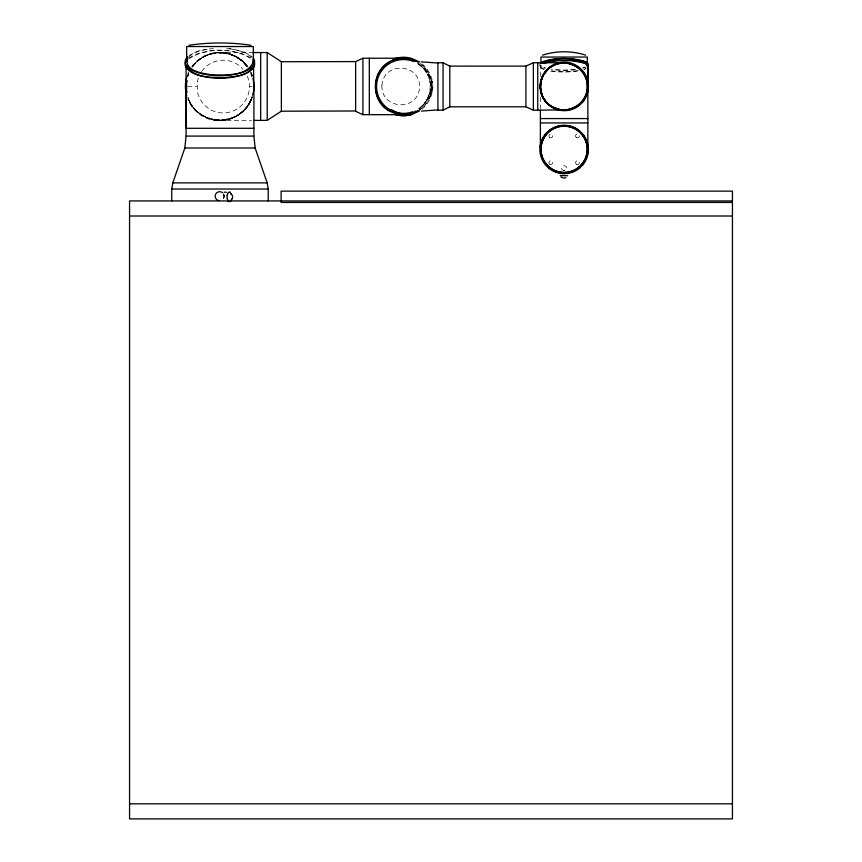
<?xml version="1.0" encoding="UTF-8"?>
<svg xmlns="http://www.w3.org/2000/svg" width="862" height="862" viewBox="0 0 862 862"><rect width="100%" height="100%" fill="white"/><g stroke="black" fill="none" stroke-linecap="round" stroke-linejoin="round"><path stroke-width="0.65" stroke-dasharray="4.31 3.23" d="M540.388 109.215L540.388 97.158M540.388 76.276L540.388 66.105C540.819 62.851 543.06 68.744 545.506 67.839M247.254 76.05A26.366 26.259 90 0 1 230.897 111.769A26.366 26.259 90 0 1 197.366 91.458L197.376 81.674M432.325 91.781A26.787 24.513 90 0 0 432.325 81.147A26.787 24.513 -90 0 1 432.325 91.781C431.054 98.537 427.347 104.787 422.014 109.129M430.073 93.247L425.203 102.643L419.492 108.547A33.402 30.579 90 0 0 427.38 99.335C433.92 89.282 431.884 75.199 422.779 67.387A35.945 32.896 -90 0 0 418.673 64.068M187.668 76.395L188.412 73.906A33.909 33.909 0 0 0 187.711 76.061M252.685 93.71C246.618 127.705 196.87 127.511 187.851 97.287M252.264 96.997C248.956 107.75 239.938 116.424 229.152 119.506A39.609 36.754 -90 0 1 210.296 119.549C200.2 116.704 191.687 109 187.83 99.249M251.284 99.518L252.167 97.158L249.086 103.893M249.581 103.02L250.379 101.511A64.23 45.417 0 0 0 252.103 97.384L250.896 100.423M429.89 96.835C434.663 85.284 430.526 70.932 420.344 63.691M187.797 75.781L188.369 74.197M251.919 97.891L251.187 99.755M187.884 75.544L188.606 73.701M252.092 97.384L247.243 106.64M251.607 98.721L246.349 107.793M428.403 96.576L427.347 98.968M187.787 74.013L188.735 71.923M250.788 100.649L250.26 101.748M250.443 101.382L248.019 105.541L248.655 104.571M250.379 101.522L249.678 102.847M250.163 101.942L244.42 109.98A48.487 34.286 -90 0 1 238.074 115.131L237.503 115.497M426.765 100.358C435.666 88.129 430.397 70.372 417.51 63.292M249.377 103.397L248.773 104.399M247.534 106.241L248.978 104.065M248.902 104.183L243.968 110.444A42.497 30.051 0 0 1 242.2 112.092L236.048 116.338M247.911 105.703L244.409 109.991A49.145 34.749 90 0 1 234.539 116.995L228.355 119.322L220.51 120.368L227.945 119.43L234.399 117.157M191.644 66.913C196.04 60.512 202.742 55.814 210.177 53.627A39.609 36.754 -90 0 1 229.033 53.584L238.365 57.829L243.849 62.279L247.62 66.805L242.297 60.922L235.488 56.299M247.405 106.425L243.968 110.444M192.301 66.88L194.327 64.294M192.549 66.589L197.43 61.137L203.518 56.817M247.017 106.953L240.304 113.612L233.333 117.641A63.109 44.63 -90 0 1 227.083 119.624L226.76 119.689M246.155 108.03L247.146 106.769M192.204 67.171C199.133 57.431 211.61 51.483 223.603 52.744M246.079 108.127L245.541 108.763M188.562 57.215C195.06 50.847 204.725 49.457 213.399 48.498M244.84 109.539C246.457 108.17 251.262 101.091 252.232 96.856A33.909 33.909 0 0 1 187.981 97.675M423.457 104.776L419.492 108.547M195.426 63.077C203.184 54.802 215.263 50.933 226.394 53.164M244.549 109.84L235.746 116.489L244.302 110.11M188.466 59.09C206.201 47.065 232.772 47.313 250.874 58.487M244.28 110.12L239.507 114.193M418.835 108.752C429.944 101.317 433.274 85.403 427.229 73.712M419.244 110.002C430.181 102.998 434.868 88.032 429.869 76.028M189.047 55.491L198.012 51.084L210.35 48.52M189.047 57.926L198.012 53.53L210.35 50.966A32.713 12.273 0 0 1 229.454 50.966L241.791 53.541L250.745 57.937M238.127 115.12L227.967 119.419M221.685 120.335L232.126 118.126L237.362 115.583M586.074 68.303L583.876 69.305M202.818 57.215L208.281 54.64M237.158 115.702C224.497 123.449 206.966 121.316 196.461 110.886M204.165 56.472L212.009 53.498L219.993 52.55A24.039 16.992 0 0 1 222.407 52.636L227.051 53.293M235.606 116.564L233.699 117.48M585.072 66.891L582.744 67.839M227.148 119.613L221.965 120.314A65.814 46.537 -90 0 0 232.126 118.148L236.942 115.831M234.561 117.081L232.126 118.126M209.003 54.381L213.56 53.164M227.665 119.312L224.486 119.926M227.406 119.559L224.152 120.12M578.283 70.738L564.125 71.88L549.967 70.738M213.916 53.369C225.769 50.546 238.871 55.707 246.403 65.2M211.761 53.8L218.722 52.873M222.881 120.12L224.368 119.937L213.313 119.667M575.062 69.456L564.125 70.124L551.249 69.175M220.769 120.368L226.447 119.753L224.842 120.023A24.19 17.111 0 0 1 219.993 120.378C206.04 120.551 192.646 111.176 188.088 97.966M217.569 120.292L221.146 120.357M219.53 52.862L218.075 52.894L227.665 53.821M220.866 120.368L220.036 120.378L251.521 120.378M221.168 52.571L220.015 52.55L251.542 52.55M187.582 86.556L196.913 86.556M249.474 86.566L252.038 86.566M563.565 170.331L564.459 170.342M221.146 52.894L219.681 52.862L222.892 53.013M221.243 52.571L228.872 53.735L234.938 56.03M221.954 52.938L221.286 52.894L222.762 53.002M226.577 48.498C235.509 49.576 245.993 50.847 252.146 58.163M222.407 52.636L229.809 54.004L236.942 57.097L243.073 61.622L247.642 66.827L240.692 59.607M223.57 53.088C232.762 54.231 241.22 59.241 246.823 66.589M229.454 48.531L244.452 52.054L252.178 56.763M224.045 52.797L229.335 53.864M225.887 53.067C234.593 54.575 242.578 59.65 247.663 66.859M214.088 119.861C201.956 117.76 191.148 108.623 187.668 96.759M227.579 53.412L235.638 56.375L243.515 62.042M226.124 53.11L233.43 55.33L237.944 57.7M227.967 53.498C235.768 55.394 242.825 60.157 247.513 66.654A33.909 33.909 0 0 0 192.194 67.042M229.906 54.037L236.942 57.097M544.375 69.305L541.401 67.775L540.388 66.105M233.279 55.265L241.802 60.491M237.524 57.431L243.601 62.118M418.609 64.025L424.503 69.52L428.306 76.104M422.014 63.788C427.347 68.141 431.054 74.38 432.325 81.147M421.927 66.6L427.056 72.44M194.359 108.666L196.008 110.444M246.597 65.447L247.513 66.654M223.538 193.853L224.228 196.417L222.762 199.553L223.84 198.066L223.98 194.747M252.275 76.168L250.917 72.623L252.157 75.716A64.909 45.901 0.1 0 0 251.144 73.054M251.101 72.968L251.198 73.184A33.909 33.909 0 0 1 251.995 75.253L252.081 75.49M250.907 72.537L251.995 75.253M251.284 73.41L252.124 75.641L251.855 74.875M251.499 73.884L252.221 76.007M250.788 73.766L251.93 77.16M539.871 66.137L539.871 64.521A25.31 5.98 0 0 0 545.323 68.227M564.696 170.536A2.446 2.446 0 0 1 561.722 167.702A2.446 2.446 0 0 1 565.526 166.15A2.446 2.446 0 0 1 565.386 170.256M575.288 69.757A23.867 5.646 0 0 1 552.973 69.757M585.654 67.225A25.31 5.98 0 0 1 582.938 68.227M543.847 69.359A25.31 5.98 0 0 1 540.819 64.521M577.421 71.061A23.867 5.646 0 0 1 550.84 71.072M585.654 68.831A25.31 5.98 0 0 1 584.414 69.348M419.848 63.335A28.263 28.263 0 0 1 419.104 110.099M417.402 63.411A26.916 26.916 0 0 1 418.727 108.655M415.333 110.638A26.916 26.916 0 0 1 414.137 111.187M197.366 81.696A26.366 26.259 90 0 1 198.303 78.13M201.611 71.535A26.366 26.259 90 0 1 242.965 69.24M187.593 76.599A60.512 42.788 0 0 1 188.821 73.119M192.269 66.762A60.512 42.788 0 0 1 195.717 62.355M194.112 108.763A62.398 44.124 0 0 1 187.744 96.9M243.968 62.484A45.643 32.271 0 0 1 245.616 64.251M223.635 194.047A4.504 4.493 -89.9 0 1 222.892 199.359M381.888 85.597C381.101 109.657 418.005 111.931 419.632 87.321C420.419 63.26 383.515 60.997 381.888 85.597M211.556 53.875L210.22 54.209L211.556 53.875M212.321 119.441L211.761 119.333L213.119 119.613L212.321 119.441M549.794 164.233A1.886 1.886 0 0 0 552.682 162.713A1.886 1.886 0 0 0 549.934 160.968A1.886 1.886 0 0 0 549.794 164.233M576.419 164.211A1.886 1.886 0 0 0 579.329 162.735A1.886 1.886 0 0 0 576.592 160.957A1.886 1.886 0 0 0 576.419 164.211M576.441 137.586A1.886 1.886 0 0 0 579.329 136.067A1.886 1.886 0 0 0 576.57 134.321A1.886 1.886 0 0 0 576.441 137.586M549.794 137.586A1.886 1.886 0 0 0 552.682 136.067A1.886 1.886 0 0 0 549.934 134.321A1.886 1.886 0 0 0 549.794 137.586"/><path stroke-width="1.29" d="M171.754 200.932L171.754 189.026L172.788 182.873L184.834 148.005L186.073 136.088L186.106 84.95M253.902 86.674L253.439 61.902M253.902 86.459L253.902 136.088L255.141 148.005L267.188 182.873L268.222 189.026L268.222 200.932M540.388 146.615L540.388 110.541M186.073 86.006L186.073 86.857M253.881 87.665L253.859 84.735M253.902 86.803L253.816 88.883A64.23 45.417 0 0 1 252.911 94.572M253.902 64.154C250.616 76.222 233.624 76.546 223.463 77.806C211.071 77.397 193.023 77.957 186.224 65.447M186.655 61.719L186.655 46.537L253.32 46.537L253.32 61.719C247.469 76.74 225.111 74.994 211.783 74.789C203.518 73.615 184.026 71.018 187.442 58.799M587.841 87.525L587.442 90.898M186.569 80.672L186.601 92.417M186.117 84.799L186.16 84.045M587.83 87.73L587.399 91.113M587.798 151.055L587.41 153.921M587.765 88.624L587.776 88.56A23.737 23.737 0 0 1 587.464 90.779M186.3 82.709L186.548 80.134M540.894 144.407L540.496 147.003L540.593 146.228M540.506 146.896L541.767 141.346M540.625 145.937L540.883 144.482M540.851 81.804L540.42 87.633L541.789 94.486M540.916 81.47L540.689 82.687A16.971 12.003 -90 0 0 540.689 90.273L542.413 96.07M541.11 80.672L543.211 75.242M587.151 92.256L586.462 94.497M587.011 155.613L586.677 156.733M541.207 80.285L542.403 76.89M541.358 142.575L541.778 141.303M227.126 195.114L227.751 193.831M541.918 140.937L542.597 139.299M541.961 140.808L542.651 139.191M392.932 60.297C371.059 67.947 369.518 101.942 390.594 111.554M586.074 158.36L585.082 160.472M586.041 95.585L585.039 97.686M377.534 75.544L378.106 74.283M377.75 75.048L378.343 73.809M543.038 138.405L543.426 137.694A37.68 26.647 0 0 1 544.288 136.271M542.898 75.834L547.316 69.703M543.179 138.157L545.765 134.267L549.967 130.259M232.029 198.842L231.005 200.124M584.501 161.496L583.208 163.435M543.782 74.229L549.083 68.098M583.843 99.68L584.468 98.699M544.762 135.571L546.971 132.899A26.442 18.695 0 0 1 552.186 128.794L552.941 128.373L550.915 129.591M586.85 65.587L587.281 64.348L586.602 63.131M587.41 67.225L587.518 65.124L584.501 63.141L572.152 60.663L556.098 60.663L543.179 63.389M187.604 56.752L186.504 58.045A39.307 14.74 0 0 0 186.494 65.684C192.345 72.43 201.923 73.949 210.306 75.209A32.713 12.273 0 0 0 229.421 75.209C237.815 73.96 247.394 72.43 253.266 65.695A39.307 14.74 0 0 0 253.277 58.056M541.411 63.4C554.686 56.58 572.864 57.151 586.451 62.991M583.046 101.748L579.512 105.283A25.278 24.578 89.1 0 1 549.062 105.25M583.024 164.664L579.49 168.209M547.338 69.682L550.182 67.247M580.32 103.817L579.706 104.377M548.771 130.733L545.237 134.267A25.343 24.599 0.3 0 0 545.355 164.75L548.889 168.295M228.721 192.592L229.292 192.398M579.318 104.701L578.736 105.175M577.346 169.038L578.283 168.37M577.184 106.295C579.652 104.625 575.191 107.578 576.98 106.425M254.139 120.378L267.198 120.378L281.378 111.198L355.64 110.982M551.184 66.568L553.242 65.372M419.589 110.907L411.637 114.538A34.706 31.765 -90 0 1 395.572 114.538A34.706 31.765 90 0 0 411.637 114.538M552.962 65.512C538.438 72.796 536.024 94.863 549.083 104.83M551.809 66.32C566.312 56.838 588.261 68.68 587.313 86.459C588.261 104.248 566.312 116.09 551.82 106.608M418.059 110.745L410.409 113.892L402.101 114.678M574.609 107.761L575.493 107.297M574.318 170.751L575.353 170.234M574.243 107.933L575.288 107.416M561.485 62.721L533.373 62.743L525.906 66.105L449.813 66.126L443.057 62.764L437.918 62.721L437.918 110.185L443.057 110.185L449.813 106.802L525.906 106.802L533.373 110.185L568.09 109.873M542.597 55.168C556.249 50.653 572.002 50.653 585.664 55.168M252.835 52.55L267.198 52.55L281.378 61.73L355.64 61.59L362.913 58.25L402.705 58.217M553.943 127.878L557.218 126.606A17.596 12.467 0.1 0 1 570.859 126.488M554.007 64.984L555.074 64.521M573.693 108.192L573.176 108.407M555.774 127.091L557.208 126.606M555.613 64.305L557.261 63.734M393.762 59.004L395.572 58.39A34.706 31.765 -90 0 1 411.637 58.39L419.589 62.021M565.968 177.723L563.274 178.025L560.893 176.904M571.549 109.011L569.577 109.571M571.538 109.011L569.308 109.625M569.922 172.335L571.043 172.023M545.29 62.43L548.825 61.568A23.867 5.646 0 0 1 579.426 61.558L582.96 62.42M396.8 59.036L402.64 58.217M188.993 45.277C209.423 42.206 230.553 42.206 250.982 45.277M558.328 126.294L565.3 125.604L571.194 126.649A19.858 14.018 0.1 0 1 573.305 127.447L574.792 128.115M558.942 63.292L561.808 62.84M398.125 58.735L400.377 58.39M567.595 109.948L563.231 110.185M567.627 172.788L560.623 172.788M400.162 58.411L409.008 58.724L416.788 61.461M421.41 111.09L437.918 109.905M565.957 109.83L563.856 109.927A23.457 23.457 0 0 1 540.42 86.459A23.457 23.457 0 0 1 563.856 63.012L565.957 63.098M355.64 61.59L355.64 111.327L362.913 114.646L403.125 114.721M540.388 118.568L587.862 118.568M540.388 122.943L587.862 122.943M253.902 128.298L186.073 128.298L186.073 66.773M186.095 136.088L253.881 136.088M184.834 148.005L255.141 148.005M172.788 182.873L267.188 182.873M171.754 189.026L268.222 189.026M732.441 200.932L129.559 200.932L129.559 818.9L732.441 818.9L732.441 191.138L281.12 191.138L281.12 202.441L732.441 202.441M129.559 216.006L732.441 216.006M129.559 803.826L732.441 803.826M560.343 175.546L567.659 175.719M563.349 110.185L562.099 110.12M401.38 114.635L402.425 114.7M563.112 110.185L561.97 110.099M226.318 192.269L224.195 192.161M437.918 63.023L421.249 61.87M562.617 110.153L560.365 109.905L561.13 110.013M401.864 114.668L400.755 114.581M401.142 114.614L398.201 114.204M560.871 109.98L561.808 110.088M567.013 62.904L567.821 63.012M567.918 63.034L569.006 63.228A22.067 15.613 0 0 1 579.576 68.615M569.297 63.292L567.595 62.98A16.906 11.949 0 0 0 566.754 62.872M558.953 109.636L556.712 109.011M582.96 60.814L579.415 59.952A23.867 5.646 0 0 0 548.814 59.952L545.29 60.814A25.31 5.98 0 0 0 540.28 63.454M557.208 172.023L558.328 172.335M570.838 126.542L572.152 126.973M570.989 63.734L572.637 64.305M555.009 171.236L556.098 171.657M555.074 108.407L555.613 108.623M555.193 108.461L553.135 107.502M573.176 64.521L574.243 64.984M573.241 127.393L577.335 129.591M552.962 107.416L554.007 107.933M552.898 170.234L553.943 170.751M553.092 170.331L553.76 170.676M575.288 65.512L576.301 66.083M552.122 106.942L550.139 105.649M550.84 105.994L551.949 106.845M577.529 129.72L576.721 129.192A23.188 16.356 0.1 0 0 574.889 128.179M550.958 106.22L548.103 103.86M550.915 169.038L546.53 165.245M579.167 68.098L580.676 69.445M579.706 68.551L580.913 69.682A23.737 23.737 0 0 0 579.092 68.033M579.501 67.635L583.024 71.18A23.867 23.199 89.1 0 1 583.068 101.759M549.04 105.272L545.506 101.738A23.867 23.199 89.1 0 1 545.474 71.147L549.019 67.624A25.278 24.578 89.1 0 1 579.479 67.656M231.091 193.756L232.147 195.211A3.642 3.577 90 0 1 232.18 198.799M581.71 70.512L584.468 74.229M545.937 101.716L544.019 99.087M545.075 100.628L543.782 98.699M544.375 162.476L542.176 158.36M227.794 200.049L227.083 198.562M584.889 137.812L585.621 139.245M542.909 97.115L543.448 98.128M543.211 97.686L542.209 95.585M585.707 139.428L586.311 140.883M585.567 76.276L586.839 79.541M586.289 140.808L583.208 135.194L578.305 130.27L582.259 133.998A36.355 25.72 -0.1 0 1 584.695 137.446M541.573 156.733L541.767 157.283M586.58 141.605L587.13 143.437M252.975 59.758L253.32 61.719M586.677 141.896L587.162 143.577M540.959 154.492L540.56 152.208M587.442 82.03L587.852 85.747M587.41 144.708L587.819 147.833M587.399 81.815L587.841 85.284M587.809 147.758L587.582 145.656L587.798 147.574M186.3 90.445L186.548 93.021M253.902 86.114L253.881 85.284A64.909 45.901 0.1 0 0 252.922 78.41M587.862 87.838L587.862 147.919M587.281 63.249L587.281 57.043L540.97 57.043L540.97 63.249M537.748 62.721L537.748 110.185M533.373 62.721L533.373 110.185M525.906 66.105L525.906 106.802M449.813 66.115L449.813 106.802M443.057 62.721L443.057 110.185M369.313 58.217L369.313 114.721M362.913 58.217L362.913 114.721M281.378 61.59L281.378 111.327M267.198 52.55L267.198 120.378M260.68 52.55L260.68 120.378M587.765 151.443A23.737 23.737 0 0 1 587.464 153.63M585.212 160.213A23.737 23.737 0 0 1 583.994 162.304M575.169 170.331A23.737 23.737 0 0 1 553.221 170.396M544.256 162.304A23.737 23.737 0 0 1 543.038 160.213M540.485 147.186A23.737 23.737 0 0 1 540.786 144.999M587.464 144.999A23.737 23.737 0 0 1 587.765 147.186M579.512 168.23A23.888 23.188 0.3 0 1 548.868 168.316M583.003 164.653A25.343 24.599 0.3 0 0 582.906 134.192L579.372 130.647A23.888 23.188 0.3 0 0 548.749 130.712M551.271 168.543A24.222 23.522 0.3 0 1 549.471 131.444M578.844 167.25A22.746 22.089 0.3 0 1 551.227 168.596M576.98 130.087A24.222 23.522 0.3 0 1 578.779 167.174M549.406 131.38A22.746 22.089 0.3 0 1 577.023 130.033M553.695 127.953A20.893 14.794 0.1 0 1 555.764 127.059M585.212 97.363A23.737 23.737 0 0 1 583.994 99.453M566.259 110.11A23.737 23.737 0 0 1 561.992 110.11M559.804 63.12A23.737 23.737 0 0 1 561.992 62.818M566.259 62.818A23.737 23.737 0 0 1 572.864 64.391M583.994 73.475A23.737 23.737 0 0 1 587.765 84.325M582.938 60.814A25.31 5.98 0 0 1 587.431 66.137M582.938 62.43A25.31 5.98 0 0 1 587.431 67.753M542.597 63.432A25.31 5.98 0 0 1 545.312 62.43M558.565 63.335A21.216 14.988 0 0 1 561.302 62.754M581.484 70.081A40.956 28.952 0 0 1 586.871 79.854M587.011 92.536A40.956 28.952 0 0 1 581.063 103.321M558.619 63.422A43.035 30.429 90 0 1 561.647 62.969M558.932 109.248A44.468 30.86 84.5 0 1 555.29 107.922M555.871 64.197A45.664 32.293 -90 0 1 561.324 62.894M418.285 110.605A28.263 28.263 0 0 1 382.114 104.808A28.263 28.263 0 0 1 382.071 68.173A28.263 28.263 0 0 1 418.232 62.279M412.92 111.683A26.916 26.916 0 0 1 376.586 85.941A26.916 26.916 0 0 1 413.889 61.633M186.386 91.027A33.909 33.909 0 0 1 186.591 80.565M186.742 96.07A31.98 29.674 -90 0 1 186.709 77.192M400.733 114.765A54.015 38.154 89.8 0 1 398.136 114.527M403.502 114.948A10.99 1.519 11.2 0 1 403.254 114.948M400.776 113.547A53.746 37.012 79.2 0 1 391.057 109.474M392.867 59.963A52.894 37.206 -89.1 0 1 397.953 58.594M396.768 59.543A52.916 36.7 -84.4 0 1 398.018 59.198M254.031 61.795A39.307 14.74 0 0 1 253.266 68.13C247.394 74.875 237.815 76.406 229.421 77.655A32.713 12.273 0 0 1 210.306 77.655C201.923 76.395 192.345 74.865 186.494 68.12A39.307 14.74 0 0 1 185.739 61.773M186.375 84.045A60.512 42.788 0 0 1 186.731 80.489M186.698 92.611A62.398 44.124 0 0 1 186.267 86.469M230.865 200.954A3.588 1.315 -54.6 0 1 229.357 201.611M228.861 201.417A3.933 1.056 74.1 0 1 227.859 200.932M227.363 198.422A4.299 3.114 85.9 0 1 227.299 195.211M227.827 193.142A3.987 1.088 -68.4 0 1 228.807 192.323M229.335 192.463A3.47 1.034 62.6 0 1 230.456 192.441M230.747 193.745A4.396 1.444 54.1 0 1 231.048 194.069M219.271 200.663A4.504 4.493 -3.8 0 1 215.177 195.889A4.504 4.493 -3.8 0 1 219.885 191.709A4.504 4.493 -89.9 0 1 222.536 192.711M587.862 66.105L587.862 85.144L587.862 66.105M550.786 168.252A23.155 23.155 0 0 0 587.194 151.4A23.155 23.155 0 0 0 554.395 128.298A23.155 23.155 0 0 0 550.786 168.252M552.122 106.78A23.468 23.468 0 0 0 587.313 86.459A23.468 23.468 0 0 0 552.122 66.148A23.468 23.468 0 0 0 552.122 106.78"/></g></svg>
